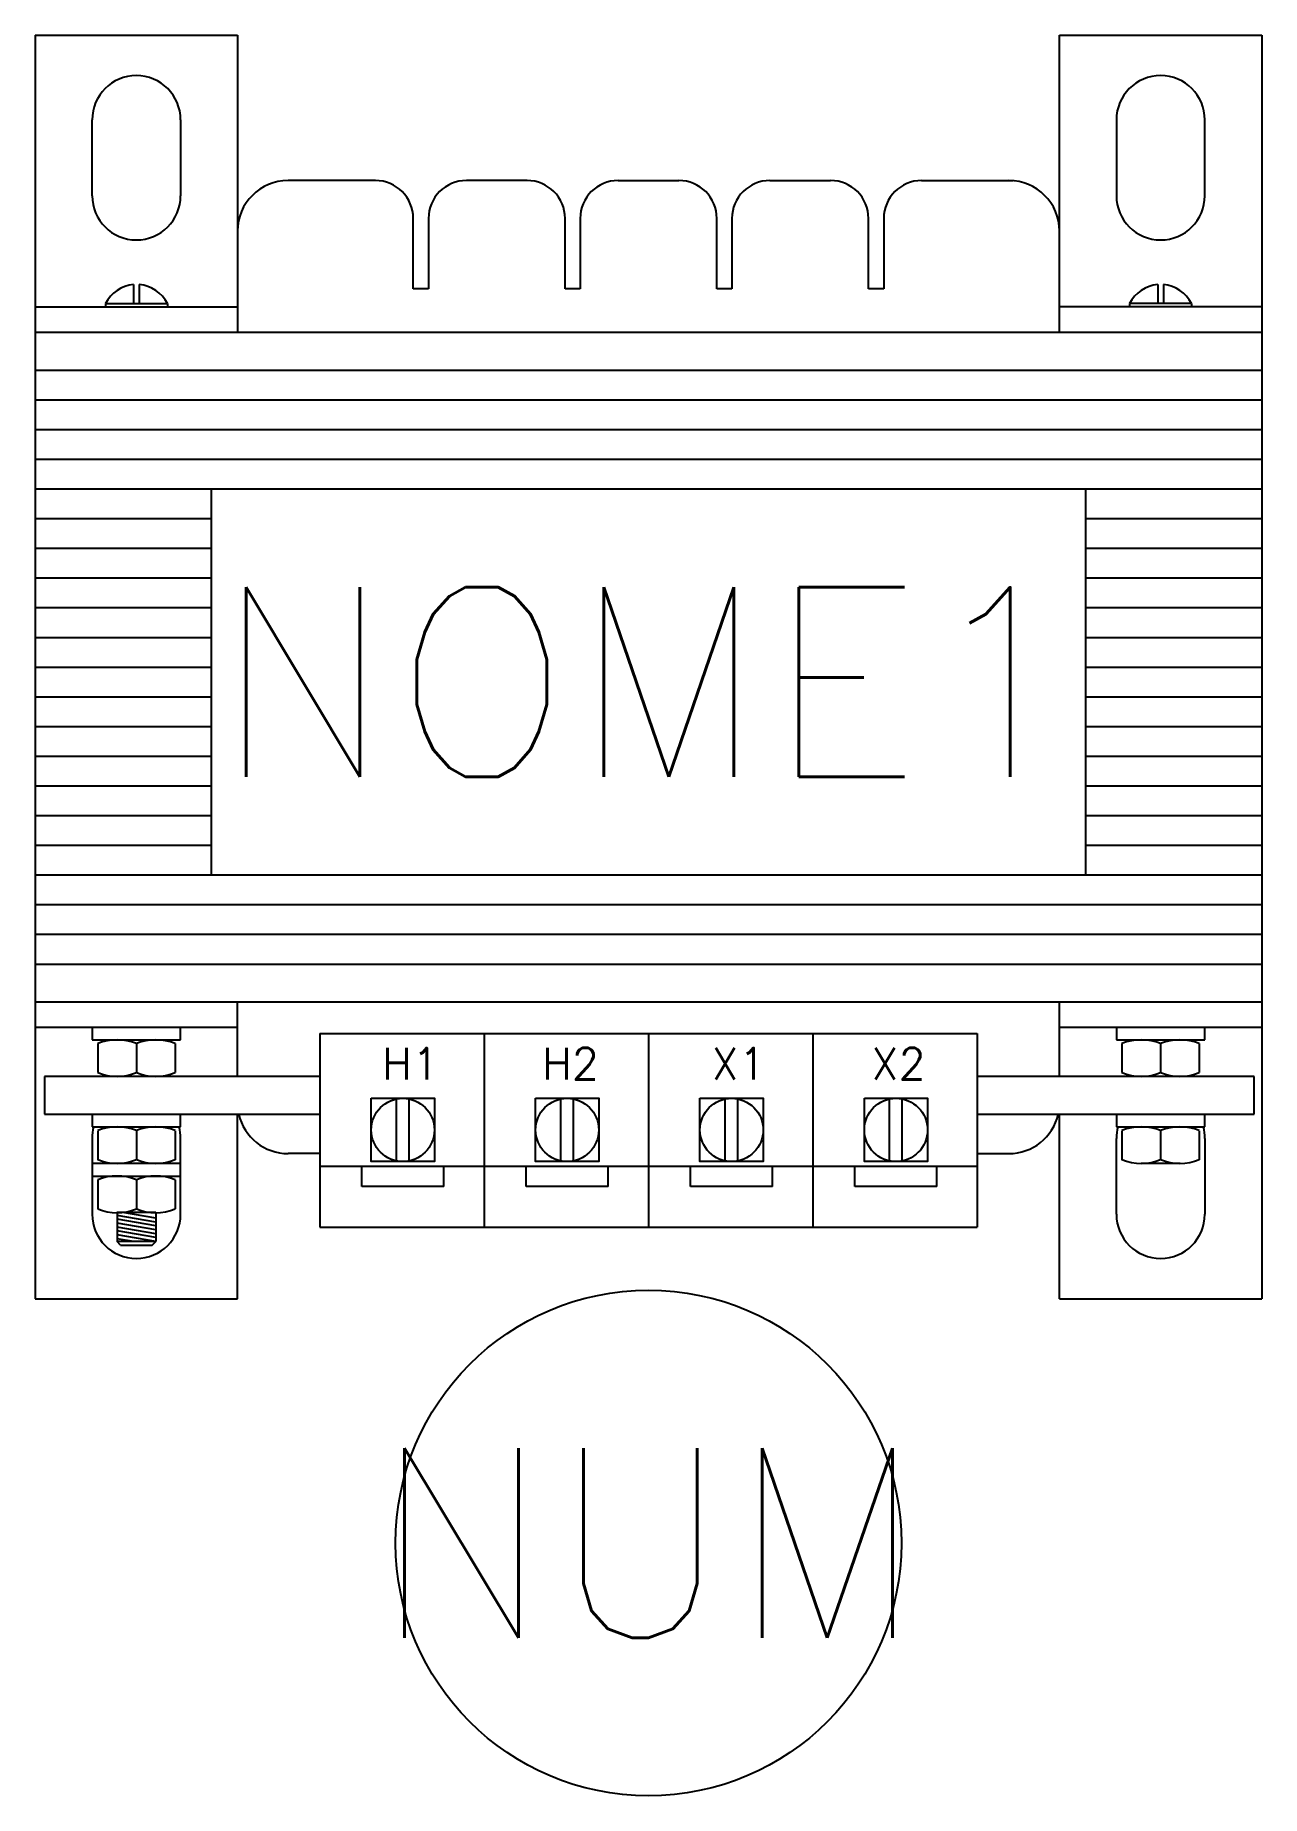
# Model space of a CAD drawing. Header units: millimetres. Extents: x 0 to 9.7, y -8.9 to 5.
import ezdxf
from ezdxf.enums import TextEntityAlignment as Align

# ---------------------------------------------------------------- set-up
doc = ezdxf.new("R2010")
doc.units = ezdxf.units.MM
doc.styles.add('Romans', font='romans.shx')

msp = doc.modelspace()

# ---------------------------------------------------------------- linework, layer by layer
for p, q in [((0, 5), (0, -5)), ((0, 5), (1.6, 5)), ((1.6, 5), (1.6, 2.65)), ((8.1, 5), (9.7, 5)), ((8.1, 2.65), (8.1, 5)), ((9.7, 5), (9.7, -5)), ((0.45, 3.73), (0.45, 4.33)), ((1.15, 4.33), (1.15, 3.73)), ((8.55, 4.33), (8.55, 3.73)), ((9.25, 3.73), (9.25, 4.33)), ((2.69, 3.85), (2, 3.85)), ((3.89, 3.85), (3.41, 3.85)), ((4.61, 3.85), (5.09, 3.85)), ((5.81, 3.85), (6.29, 3.85)), ((7.01, 3.85), (7.733, 3.85)), ((2.99, 2.993), (2.99, 3.55)), ((3.11, 3.55), (3.11, 2.993)), ((4.19, 2.993), (4.19, 3.55)), ((4.31, 3.55), (4.31, 2.993)), ((5.39, 2.993), (5.39, 3.55)), ((5.51, 3.55), (5.51, 2.993)), ((6.59, 2.993), (6.59, 3.55)), ((6.71, 3.55), (6.71, 2.993)), ((0.778, 3.027), (0.778, 2.876)), ((0.822, 3.027), (0.822, 2.876)), ((3.11, 2.993), (2.99, 2.993)), ((4.31, 2.993), (4.19, 2.993)), ((5.51, 2.993), (5.39, 2.993)), ((6.71, 2.993), (6.59, 2.993)), ((8.878, 3.027), (8.878, 2.876)), ((8.922, 3.027), (8.922, 2.876)), ((0, 2.85), (1.6, 2.85)), ((0.555, 2.876), (1.045, 2.876)), ((0.555, 2.876), (0.555, 2.85)), ((1.045, 2.876), (1.045, 2.85)), ((9.7, 2.85), (8.1, 2.85)), ((9.145, 2.876), (8.655, 2.876)), ((8.655, 2.876), (8.655, 2.85)), ((9.145, 2.876), (9.145, 2.85)), ((0, 2.65), (9.7, 2.65)), ((0, 2.35), (9.7, 2.35)), ((0, 2.115), (9.7, 2.115)), ((0, 1.88), (9.7, 1.88)), ((0, 1.645), (9.7, 1.645)), ((0, 1.41), (9.7, 1.41)), ((0, 1.175), (1.395, 1.175)), ((8.305, 1.175), (9.7, 1.175)), ((0, 0.94), (1.395, 0.94)), ((8.305, 0.94), (9.7, 0.94)), ((0, 0.705), (1.395, 0.705)), ((8.305, 0.705), (9.7, 0.705)), ((0, 0.47), (1.395, 0.47)), ((8.305, 0.47), (9.7, 0.47)), ((0, 0.235), (1.395, 0.235)), ((8.305, 0.235), (9.7, 0.235)), ((0, 0), (1.395, 0)), ((8.305, 0), (9.7, 0)), ((0, -0.235), (1.395, -0.235)), ((8.305, -0.235), (9.7, -0.235)), ((0, -0.47), (1.395, -0.47)), ((8.305, -0.47), (9.7, -0.47)), ((0, -0.705), (1.395, -0.705)), ((8.305, -0.705), (9.7, -0.705)), ((0, -0.94), (1.395, -0.94)), ((8.305, -0.94), (9.7, -0.94)), ((0, -1.175), (1.395, -1.175)), ((8.305, -1.175), (9.7, -1.175)), ((0, -1.41), (1.395, -1.41)), ((8.305, -1.41), (9.7, -1.41)), ((0, -1.645), (9.7, -1.645)), ((0, -1.88), (9.7, -1.88)), ((0, -2.115), (9.7, -2.115)), ((0, -2.35), (9.7, -2.35)), ((0, -2.65), (9.7, -2.65)), ((1.6, -3.239), (1.6, -2.65)), ((8.1, -3.239), (8.1, -2.65)), ((0, -2.85), (1.6, -2.85)), ((0.45, -2.85), (0.45, -2.95)), ((1.15, -2.95), (1.15, -2.85)), ((2.25, -2.9), (2.25, -4.432)), ((2.25, -2.9), (7.45, -2.9)), ((3.55, -2.9), (3.55, -4.432)), ((4.85, -2.9), (4.85, -4.432)), ((6.15, -2.9), (6.15, -4.432)), ((7.45, -2.9), (7.45, -4.432)), ((8.1, -2.85), (9.7, -2.85)), ((8.55, -2.85), (8.55, -2.95)), ((9.25, -2.95), (9.25, -2.85)), ((0.45, -2.95), (1.15, -2.95)), ((0.494, -2.98), (0.494, -3.209)), ((0.8, -2.98), (0.8, -3.209)), ((1.106, -2.98), (1.106, -3.209)), ((8.55, -2.95), (9.25, -2.95)), ((8.594, -2.98), (8.594, -3.209)), ((8.9, -2.98), (8.9, -3.209)), ((9.206, -2.98), (9.206, -3.209)), ((2.25, -3.239), (0.072, -3.239)), ((0.072, -3.239), (0.072, -3.539)), ((9.64, -3.239), (7.45, -3.239)), ((9.64, -3.539), (9.64, -3.239)), ((2.857, -3.908), (2.857, -3.418)), ((2.957, -3.908), (2.957, -3.418)), ((4.157, -3.908), (4.157, -3.418)), ((4.257, -3.908), (4.257, -3.418)), ((5.457, -3.908), (5.457, -3.418)), ((5.557, -3.908), (5.557, -3.418)), ((6.757, -3.908), (6.757, -3.418)), ((6.857, -3.908), (6.857, -3.418)), ((0.072, -3.539), (2.25, -3.539)), ((0.45, -3.539), (0.45, -3.639)), ((1.15, -3.639), (1.15, -3.539)), ((1.6, -5), (1.6, -3.539)), ((7.45, -3.539), (9.64, -3.539)), ((8.1, -5), (8.1, -3.539)), ((8.55, -3.539), (8.55, -3.639)), ((9.25, -3.639), (9.25, -3.539)), ((0.45, -3.639), (1.15, -3.639)), ((0.45, -3.73), (0.45, -4.33)), ((0.494, -3.669), (0.494, -3.899)), ((0.8, -3.669), (0.8, -3.899)), ((1.106, -3.669), (1.106, -3.899)), ((1.15, -4.33), (1.15, -3.73)), ((8.55, -3.639), (9.25, -3.639)), ((8.55, -4.33), (8.55, -3.73)), ((8.594, -3.669), (8.594, -3.899)), ((8.9, -3.669), (8.9, -3.899)), ((9.206, -3.669), (9.206, -3.899)), ((9.25, -3.73), (9.25, -4.33)), ((2.25, -3.85), (2, -3.85)), ((7.45, -3.85), (7.733, -3.85)), ((1.15, -3.928), (0.45, -3.928)), ((0.45, -4.028), (1.15, -4.028)), ((2.25, -3.95), (7.45, -3.95)), ((2.583, -4.112), (2.583, -3.95)), ((3.231, -4.112), (3.231, -3.95)), ((3.883, -4.112), (3.883, -3.95)), ((4.531, -4.112), (4.531, -3.95)), ((5.183, -4.112), (5.183, -3.95)), ((5.831, -4.112), (5.831, -3.95)), ((6.483, -4.112), (6.483, -3.95)), ((7.131, -4.112), (7.131, -3.95)), ((9.054, -3.928), (8.746, -3.928)), ((0.494, -4.058), (0.494, -4.288)), ((0.8, -4.058), (0.8, -4.288)), ((1.106, -4.058), (1.106, -4.288)), ((3.231, -4.112), (2.583, -4.112)), ((4.531, -4.112), (3.883, -4.112)), ((5.831, -4.112), (5.183, -4.112)), ((7.131, -4.112), (6.483, -4.112)), ((0.954, -4.317), (0.646, -4.317)), ((0.647, -4.317), (0.647, -4.546)), ((0.953, -4.362), (0.694, -4.317)), ((0.953, -4.317), (0.953, -4.546)), ((0.953, -4.393), (0.647, -4.34)), ((0.953, -4.423), (0.647, -4.37)), ((0.953, -4.454), (0.647, -4.401)), ((0.953, -4.485), (0.647, -4.432)), ((2.25, -4.432), (7.45, -4.432)), ((0.953, -4.515), (0.647, -4.462)), ((0.953, -4.546), (0.647, -4.493)), ((0.776, -4.546), (0.647, -4.524)), ((0.953, -4.546), (0.647, -4.546)), ((0.675, -4.574), (0.647, -4.546)), ((0.675, -4.574), (0.925, -4.574)), ((0.925, -4.574), (0.953, -4.546)), ((0, -5), (1.6, -5)), ((8.1, -5), (9.7, -5))]:
    msp.add_line(p, q)
for points in [[(1.395, -1.645), (1.395, 1.41)], [(8.305, 1.41), (8.305, -1.645)]]:
    msp.add_lwpolyline(points)
for points in [[(2.657, -3.413), (3.157, -3.413), (3.157, -3.913), (2.657, -3.913)], [(3.957, -3.413), (4.457, -3.413), (4.457, -3.913), (3.957, -3.913)], [(5.257, -3.413), (5.757, -3.413), (5.757, -3.913), (5.257, -3.913)], [(6.557, -3.413), (7.057, -3.413), (7.057, -3.913), (6.557, -3.913)]]:
    msp.add_lwpolyline(points, close=True)
for centre in [(2.907, -3.663), (4.207, -3.663), (5.507, -3.663), (6.807, -3.663)]:
    msp.add_circle(centre, 0.25)
at = {"linetype": 'Continuous'}
msp.add_circle((4.85, -6.932), 2, dxfattribs=at)
for centre, radius, start, end in [((0.8, 4.33), 0.35, 0, 180), ((8.9, 4.33), 0.35, 0, 180), ((2, 3.45), 0.4, 90, 180), ((2.69, 3.55), 0.3, 0, 90), ((3.41, 3.55), 0.3, 90, 180), ((3.89, 3.55), 0.3, 0, 90), ((4.61, 3.55), 0.3, 90, 180), ((5.09, 3.55), 0.3, 0, 90), ((5.81, 3.55), 0.3, 90, 180), ((6.29, 3.55), 0.3, 0, 90), ((7.01, 3.55), 0.3, 90, 180), ((7.7, 3.45), 0.4, 0, 90), ((0.8, 3.73), 0.35, 180, 0), ((8.9, 3.73), 0.35, 180, 0), ((0.8, 2.753), 0.274, 94.6935, 153.3119), ((0.8, 2.753), 0.274, 26.6881, 85.3065), ((8.9, 2.753), 0.274, 94.6935, 153.3119), ((8.9, 2.753), 0.274, 26.6881, 85.3065), ((0.647, -3.359), 0.409, 68.048, 111.952), ((0.953, -3.359), 0.409, 68.0501, 111.9499), ((8.747, -3.359), 0.409, 68.048, 111.952), ((9.053, -3.359), 0.409, 68.0501, 111.9499), ((0.647, -2.83), 0.409, 248.048, 291.952), ((0.953, -2.83), 0.409, 248.048, 291.952), ((8.747, -2.83), 0.409, 248.048, 291.952), ((9.053, -2.83), 0.409, 248.048, 291.952), ((2, -3.45), 0.4, 192.8998, 270), ((7.7, -3.45), 0.4, 270, 347.1002), ((0.8, -3.73), 0.35, 164.9221, 180), ((0.647, -4.048), 0.409, 68.048, 111.952), ((0.953, -4.048), 0.409, 68.0501, 111.9499), ((0.8, -3.73), 0.35, 0, 15.0779), ((8.9, -3.73), 0.35, 164.9221, 180), ((8.747, -4.048), 0.409, 68.048, 111.952), ((9.053, -4.048), 0.409, 68.0501, 111.9499), ((8.9, -3.73), 0.35, 0, 15.0779), ((0.647, -3.519), 0.409, 248.048, 291.952), ((0.953, -3.519), 0.409, 248.048, 291.952), ((8.747, -3.519), 0.409, 248.048, 291.952), ((9.053, -3.519), 0.409, 248.048, 291.952), ((0.647, -4.437), 0.409, 68.048, 111.952), ((0.953, -4.437), 0.409, 68.0501, 111.9499), ((0.647, -3.909), 0.409, 248.048, 291.952), ((0.953, -3.909), 0.409, 248.048, 291.952), ((0.8, -4.33), 0.35, 180, 0), ((8.9, -4.33), 0.35, 180, 0)]:
    msp.add_arc(centre, radius, start, end)

# ---------------------------------------------------------------- texts
at = {"char_height": 0.25, "width": 0.80388, "attachment_point": 1, "style": 'Romans'}
for s, insert in [('\\pi0.22932;H1', (2.514, -3.014)), ('\\pi0.19361;H2', (3.814, -3.014)), ('\\pi0.23527;X1', (5.114, -3.014)), ('\\pi0.19956;X2', (6.414, -3.014))]:
    msp.add_mtext(s, dxfattribs=dict(at, insert=insert))
at = {"color": 7, "style": 'Romans', "flags": 4}
for tag, text, p in [('NOME1', 'NOME1', (4.85, -0.118)), ('NUM', 'NUM', (4.85, -6.932))]:
    msp.add_attdef(tag, text=text, height=1.5, dxfattribs=at).set_placement(p, align=Align.MIDDLE_CENTER)

doc.saveas('drawing.dxf')
